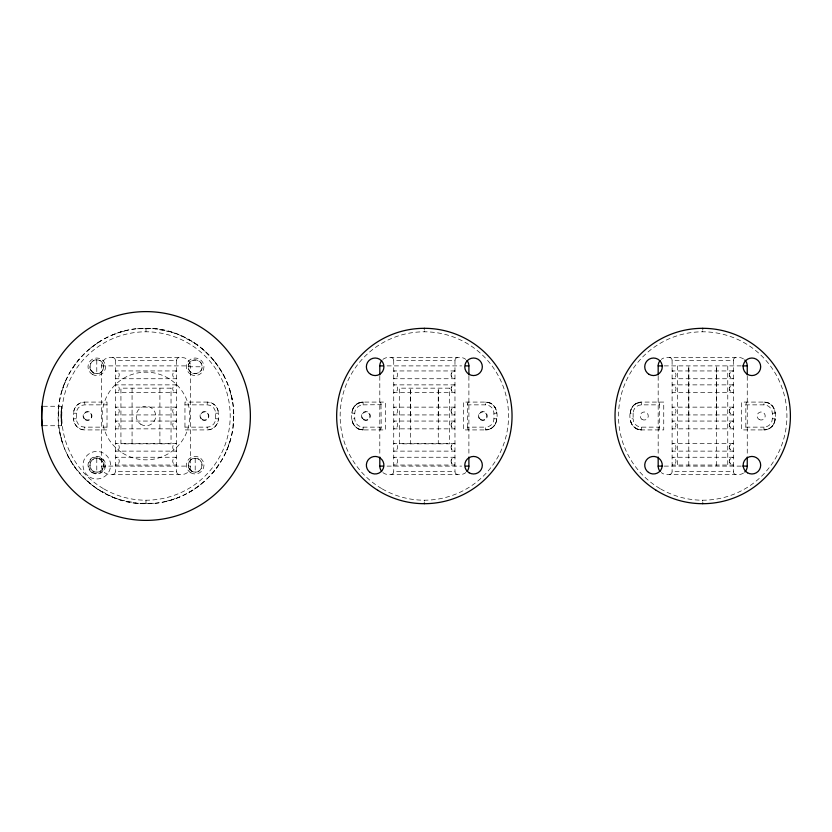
<?xml version="1.0" encoding="UTF-8"?>
<svg xmlns="http://www.w3.org/2000/svg" width="832" height="832" viewBox="0 0 832 832"><rect width="100%" height="100%" fill="white"/><g stroke="black" fill="none" stroke-linecap="round" stroke-linejoin="round"><path stroke-width="0.62" stroke-dasharray="4.16 3.12" d="M410.436 416L410.436 388.159L410.436 443.841M438.266 416L438.266 388.159L438.266 443.841M688.792 416L688.792 365.893L688.792 466.107M716.633 416L716.633 365.893L716.633 466.107M61.09 415.282L61.121 418.371M61.121 413.629L61.11 417.914M61.09 415.043L61.11 414.086M58.302 416C57.127 369.138 99.133 327.142 145.985 328.318C194.054 327.028 236.61 371.27 233.615 419.203C233.022 464.901 191.672 504.764 145.985 503.682C95.534 505.18 51.875 456.352 58.833 406.411L58.729 407.41M61.35 409.282L61.37 422.885L61.329 422.365M61.121 413.4L61.173 412.048M354.765 413.213L351.978 413.213C351.842 407.264 357.157 401.95 363.106 402.085L385.382 402.085L385.382 429.915L363.106 429.915C347.703 429.988 347.734 402.033 363.106 402.085L363.106 404.862A8.351 8.351 0 0 0 354.765 413.213L354.765 418.787A8.351 8.351 0 0 0 363.106 427.138L381.222 427.138L380.962 403.822M493.938 418.787L496.725 418.787C496.86 424.736 491.535 430.05 485.586 429.915L463.32 429.915L463.32 402.085L485.586 402.085C500.999 402.012 500.968 429.967 485.586 429.915L485.586 427.138A8.351 8.351 0 0 0 493.938 418.787L493.938 413.213A8.351 8.351 0 0 0 485.586 404.862L467.48 404.862L467.48 427.138L468.104 429.915L467.49 427.138L485.586 427.138M658.965 429.915L659.589 427.138L659.589 404.862L641.472 404.862A8.351 8.351 0 0 0 633.121 413.213L630.344 413.213C630.209 407.264 635.523 401.95 641.472 402.085L663.749 402.085L663.749 429.915L641.472 429.915C627.827 429.957 625.903 407.566 637.374 402.865M772.304 418.787L775.091 418.787C775.226 424.736 769.902 430.05 763.953 429.915L741.686 429.915L741.686 402.085L763.953 402.085C779.366 402.012 779.334 429.967 763.953 429.915L763.953 427.138A8.351 8.351 0 0 0 772.304 418.787L772.304 413.213A8.351 8.351 0 0 0 763.953 404.862L745.836 404.862L745.836 427.138L746.46 429.915M43.285 406.255L61.651 406.255L61.162 412.266L61.225 411.195M233.667 416L233.147 425.589L233.251 424.59M61.214 411.403L61.329 409.635M61.298 409.999L61.37 409.115M61.225 411.091L61.651 406.255M61.422 408.47L61.474 407.909M61.464 408.034L61.568 407.004M746.46 402.085L745.836 404.862M188.24 366.787C188.011 357.895 202.374 357.895 202.155 366.787C202.374 375.679 188.011 375.679 188.24 366.787L202.155 366.787A6.958 6.958 0 0 0 191.714 360.766A6.958 6.958 0 0 0 191.714 372.819A6.958 6.958 0 0 0 202.155 366.787M381.212 427.138L380.598 429.915L381.222 427.138M62.078 390.551L65.291 381.711L64.979 382.45M229.892 441.449L226.689 450.289L227.001 449.55M451.173 373.984L452.078 372.091M451.173 387.899L452.078 386.006M451.173 410.166L452.078 408.283M451.173 424.091L452.078 422.198M451.173 446.358L452.078 444.465M451.173 460.273L452.078 458.39M730.288 372.424L729.539 373.984M729.539 387.899L730.444 386.006M729.539 410.166L730.444 408.283M729.539 424.091L730.444 422.198M729.539 446.358L730.444 444.465M729.539 460.273L730.444 458.39M73.081 367.286L78.593 359.913L78.208 360.37M218.889 464.714L213.387 472.087L213.772 471.63M90.355 348.223L97.604 342.867M194.366 489.133L201.614 483.777M97.271 343.096L103.074 339.539M188.906 492.461L194.698 488.904M357.022 403.894L361.088 402.272M635.378 403.894L641.472 402.085L641.472 404.862M112.434 334.994L120.723 332.03M171.246 499.97L179.546 497.006M120.536 332.093L126.922 330.408M165.048 501.592L171.444 499.907M96.782 359.83C87.89 359.611 87.89 373.974 96.782 373.755C105.674 373.974 105.674 359.611 96.782 359.83L96.782 373.755M96.782 458.245C87.89 458.026 87.89 472.389 96.782 472.17C105.674 472.389 105.674 458.026 96.782 458.245L96.782 472.17M195.198 458.245C186.306 458.026 186.306 472.389 195.198 472.17C204.09 472.389 204.09 458.026 195.198 458.245L195.198 472.17M359.008 402.865L363.106 402.085A11.138 11.138 0 0 0 351.978 413.213M137.394 328.734L154.586 328.734L171.246 332.03M120.723 499.97L137.394 503.266L154.586 503.266M112.58 357.542A2.787 2.787 0 0 1 115.367 360.329L176.602 360.329A2.787 2.787 0 0 1 179.39 357.542M390.946 357.542A2.787 2.787 0 0 1 393.734 360.329L454.969 360.329A2.787 2.787 0 0 1 457.756 357.542M669.313 357.542A2.787 2.787 0 0 1 672.1 360.329L733.335 360.329A2.787 2.787 0 0 1 736.122 357.542M101.452 365.893L190.528 365.893L190.528 466.107A8.351 8.351 0 0 1 182.177 474.458L109.803 474.458A8.351 8.351 0 0 1 101.452 466.107L101.452 365.893A8.351 8.351 0 0 1 109.803 357.542L182.177 357.542A8.351 8.351 0 0 1 190.528 365.893M387.078 365.893L461.625 365.893M664.269 365.893L741.166 365.893M107.016 427.138L84.75 427.138A8.351 8.351 0 0 1 76.398 418.787L76.398 413.213A8.351 8.351 0 0 1 84.75 404.862L107.016 404.862M184.954 404.862L207.23 404.862A8.351 8.351 0 0 1 215.582 413.213L215.582 418.787A8.351 8.351 0 0 1 207.23 427.138L184.954 427.138M363.106 404.862L381.181 404.695M76.398 413.213L73.611 413.213C71.791 420.659 76.263 430.154 84.75 429.915L107.016 429.915L107.016 402.085L84.75 402.085C78.801 401.95 73.476 407.264 73.611 413.213A11.138 11.138 0 0 1 84.75 402.085L84.75 404.862M215.582 413.213L218.358 413.213C220.178 420.659 215.706 430.154 207.23 429.915L184.954 429.915L184.954 402.085L207.23 402.085C213.179 401.95 218.494 407.264 218.358 413.213A11.138 11.138 0 0 0 207.23 402.085L207.23 404.862M493.938 413.213L496.725 413.213C496.818 407.264 491.546 401.991 485.586 402.085L485.586 404.862M772.304 413.213L775.091 413.213C775.174 407.264 769.902 401.991 763.953 402.085L763.953 404.862M76.398 418.787L73.611 418.787A11.138 11.138 0 0 0 84.75 429.915L84.75 427.138M215.582 418.787L218.358 418.787A11.138 11.138 0 0 1 207.23 429.915L207.23 427.138M363.106 427.138L363.106 429.915C357.157 430.009 351.884 424.736 351.978 418.787L354.765 418.787M641.472 427.138L641.472 429.915C635.523 430.009 630.25 424.736 630.344 418.787L633.121 418.787A8.351 8.351 0 0 0 641.472 427.138L659.589 427.138M43.285 425.745L61.651 425.745L61.121 418.6M745.836 427.138L763.953 427.138M101.452 466.107L190.528 466.107M387.078 466.107L461.625 466.107M664.269 466.107L741.166 466.107M112.58 474.458A2.787 2.787 0 0 0 115.367 471.671L176.602 471.671A2.787 2.787 0 0 0 179.39 474.458M390.946 474.458A2.787 2.787 0 0 0 393.734 471.671L454.969 471.671A2.787 2.787 0 0 0 457.756 474.458M669.313 474.458A2.787 2.787 0 0 0 672.1 471.671L733.335 471.671A2.787 2.787 0 0 0 736.122 474.458M637.374 429.135L641.472 429.915A11.138 11.138 0 0 1 630.344 418.787M489.694 402.865L485.586 402.085A11.138 11.138 0 0 1 496.725 413.213M359.008 429.135L363.106 429.915A11.138 11.138 0 0 1 351.978 418.787M171.444 332.093L177.31 334.1M114.66 497.9L120.536 499.907M179.546 334.994L194.366 342.867M112.434 497.006L97.604 489.133M194.698 343.096L199.576 346.601M92.394 485.399L97.271 488.904M201.614 348.223L209.113 355.139L207.99 353.995M90.355 483.777L82.867 476.861L83.98 478.005M90.345 369.46L94.12 373.225M188.77 467.875L192.535 471.64M99.445 458.775L103.21 462.54M213.387 359.913L217.298 364.978M74.672 467.022L78.593 472.087M218.889 367.286L223.964 375.908L223.319 374.67M73.081 464.714L68.006 456.092L68.65 457.33M729.539 375.721L730.444 377.603M729.539 389.636L730.288 391.196M729.539 411.902L730.444 413.795M729.539 425.818L730.444 427.71M729.539 448.094L730.444 449.977M729.539 462.01L730.444 463.902M451.173 375.721L452.078 377.603M451.173 389.636L452.078 391.518M451.173 411.902L452.078 413.795M451.173 425.818L452.078 427.71M451.173 448.094L452.078 449.977M451.173 462.01L452.078 463.902M659.589 404.862L658.965 402.085M381.139 404.518L380.64 402.251M229.892 390.551L232.211 400.078L231.982 398.892M62.078 441.449L59.758 431.922L59.987 433.108M61.641 425.693L61.402 423.374M61.225 420.909L61.568 424.996M61.37 422.885L61.246 421.221M61.287 421.803L61.225 420.805M61.235 421.013L61.194 420.389M747.25 376.23L747.25 455.77M733.335 360.329L733.335 471.671M727.771 365.893L727.771 466.107M702.718 330.834L702.718 331.791M702.718 500.209L702.718 501.166M677.664 365.893L677.664 466.107M672.1 360.329L672.1 471.671M658.174 376.23L658.174 455.77M633.121 413.213L633.121 418.787M468.894 376.23L468.894 455.77M454.969 360.329L454.969 471.671M424.351 330.834L424.351 331.791M424.351 500.209L424.351 501.166M393.734 360.329L393.734 471.671M379.808 376.23L379.808 455.77M176.602 360.329L176.602 471.671M159.9 388.159L159.9 443.841M145.985 328.328L145.985 331.791M145.985 500.209L145.985 503.672M132.07 388.159L132.07 443.841M115.367 360.329L115.367 471.671M496.725 418.787A11.138 11.138 0 0 1 485.586 429.915M382.897 359.414A8.351 8.351 0 0 1 388.159 357.542L460.543 357.542A8.351 8.351 0 0 1 465.806 359.414M382.897 472.586A8.351 8.351 0 0 0 388.159 474.458L460.543 474.458A8.351 8.351 0 0 0 465.806 472.586M630.344 413.213A11.138 11.138 0 0 1 641.472 402.085M763.953 402.085A11.138 11.138 0 0 1 775.091 413.213M775.091 418.787A11.138 11.138 0 0 1 763.953 429.915M743.475 358.904A8.351 8.351 0 0 0 738.899 357.542L666.526 357.542A8.351 8.351 0 0 0 661.263 359.414M743.475 473.096A8.351 8.351 0 0 1 738.899 474.458L666.526 474.458A8.351 8.351 0 0 1 661.263 472.586M468.104 402.085L467.49 404.862L468.104 402.085M176.602 370.947L115.367 370.947A3.9 3.9 0 0 1 119.267 374.847A3.9 3.9 0 0 1 115.367 378.747L176.602 378.747A3.9 3.9 0 0 1 172.713 374.847A3.9 3.9 0 0 1 176.602 370.947M454.969 370.947L393.734 370.947A3.9 3.9 0 0 1 397.623 374.847A3.9 3.9 0 0 1 393.734 378.747L454.969 378.747A3.9 3.9 0 0 1 451.069 374.847A3.9 3.9 0 0 1 454.969 370.947M733.335 370.947L672.1 370.947A3.9 3.9 0 0 1 675.99 374.847A3.9 3.9 0 0 1 672.1 378.747L733.335 378.747A3.9 3.9 0 0 1 729.435 374.847A3.9 3.9 0 0 1 733.335 370.947M176.602 384.873L115.367 384.873A3.9 3.9 0 0 1 119.267 388.762A3.9 3.9 0 0 1 115.367 392.662L176.602 392.662A3.9 3.9 0 0 1 172.713 388.762A3.9 3.9 0 0 1 176.602 384.873M454.969 384.873L393.734 384.873A3.9 3.9 0 0 1 397.623 388.762A3.9 3.9 0 0 1 393.734 392.662L454.969 392.662A3.9 3.9 0 0 1 451.069 388.762A3.9 3.9 0 0 1 454.969 384.873M733.335 384.873L672.1 384.873A3.9 3.9 0 0 1 675.99 388.762A3.9 3.9 0 0 1 672.1 392.662L733.335 392.662A3.9 3.9 0 0 1 729.435 388.762A3.9 3.9 0 0 1 733.335 384.873M171.038 388.159L120.931 388.159L120.931 443.841L171.038 443.841L171.038 388.159M449.405 388.159L399.298 388.159L399.298 443.841L449.405 443.841L449.405 388.159M176.602 407.139L115.367 407.139A3.9 3.9 0 0 1 119.267 411.039A3.9 3.9 0 0 1 115.367 414.929L176.602 414.929A3.9 3.9 0 0 1 172.713 411.039A3.9 3.9 0 0 1 176.602 407.139M454.969 407.139L393.734 407.139A3.9 3.9 0 0 1 397.623 411.039A3.9 3.9 0 0 1 393.734 414.929L454.969 414.929A3.9 3.9 0 0 1 451.069 411.039A3.9 3.9 0 0 1 454.969 407.139M733.335 407.139L672.1 407.139A3.9 3.9 0 0 1 675.99 411.039A3.9 3.9 0 0 1 672.1 414.929L733.335 414.929A3.9 3.9 0 0 1 729.435 411.039A3.9 3.9 0 0 1 733.335 407.139M176.602 421.054L115.367 421.054A3.9 3.9 0 0 1 119.267 424.954A3.9 3.9 0 0 1 115.367 428.854L176.602 428.854A3.9 3.9 0 0 1 172.713 424.954A3.9 3.9 0 0 1 176.602 421.054M454.969 421.054L393.734 421.054A3.9 3.9 0 0 1 397.623 424.954A3.9 3.9 0 0 1 393.734 428.854L454.969 428.854A3.9 3.9 0 0 1 451.069 424.954A3.9 3.9 0 0 1 454.969 421.054M733.335 421.054L672.1 421.054A3.9 3.9 0 0 1 675.99 424.954A3.9 3.9 0 0 1 672.1 428.854L733.335 428.854A3.9 3.9 0 0 1 729.435 424.954A3.9 3.9 0 0 1 733.335 421.054M176.602 443.331L115.367 443.331A3.9 3.9 0 0 1 119.267 447.221A3.9 3.9 0 0 1 115.367 451.121L176.602 451.121A3.9 3.9 0 0 1 172.713 447.221A3.9 3.9 0 0 1 176.602 443.331M454.969 443.331L393.734 443.331A3.9 3.9 0 0 1 397.623 447.221A3.9 3.9 0 0 1 393.734 451.121L454.969 451.121A3.9 3.9 0 0 1 451.069 447.221A3.9 3.9 0 0 1 454.969 443.331M733.335 443.331L672.1 443.331A3.9 3.9 0 0 1 675.99 447.221A3.9 3.9 0 0 1 672.1 451.121L733.335 451.121A3.9 3.9 0 0 1 729.435 447.221A3.9 3.9 0 0 1 733.335 443.331M176.602 457.246L115.367 457.246A3.9 3.9 0 0 1 119.267 461.146A3.9 3.9 0 0 1 115.367 465.036L176.602 465.036A3.9 3.9 0 0 1 172.713 461.146A3.9 3.9 0 0 1 176.602 457.246M454.969 457.246L393.734 457.246A3.9 3.9 0 0 1 397.623 461.146A3.9 3.9 0 0 1 393.734 465.036L454.969 465.036A3.9 3.9 0 0 1 451.069 461.146A3.9 3.9 0 0 1 454.969 457.246M733.335 457.246L672.1 457.246A3.9 3.9 0 0 1 675.99 461.146A3.9 3.9 0 0 1 672.1 465.036L733.335 465.036A3.9 3.9 0 0 1 729.435 461.146A3.9 3.9 0 0 1 733.335 457.246M480.584 419.858A4.451 4.451 0 0 0 487.261 416A4.451 4.451 0 0 0 480.584 412.142A4.451 4.451 0 0 0 480.584 419.858M363.667 419.858A4.451 4.451 0 0 0 370.344 416A4.451 4.451 0 0 0 363.667 412.142A4.451 4.451 0 0 0 363.667 419.858M382.252 488.925A84.209 84.209 0 0 0 508.55 416A84.209 84.209 0 0 0 382.252 343.075A84.209 84.209 0 0 0 382.252 488.925M363.875 419.494A4.035 4.035 0 0 0 369.928 416A4.035 4.035 0 0 0 363.875 412.506A4.035 4.035 0 0 0 363.875 419.494M480.792 419.494A4.035 4.035 0 0 0 486.845 416A4.035 4.035 0 0 0 480.792 412.506A4.035 4.035 0 0 0 480.792 419.494M89.887 477.142A13.78 13.78 0 0 0 110.562 465.213A13.78 13.78 0 0 0 89.887 453.274A13.78 13.78 0 0 0 89.887 477.142M92.674 472.316A8.216 8.216 0 0 0 104.988 465.213A8.216 8.216 0 0 0 92.674 458.099A8.216 8.216 0 0 0 92.674 472.316M99.403 490.287A87.682 87.682 0 0 0 233.615 419.203A87.682 87.682 0 0 0 104.946 338.51A87.682 87.682 0 0 0 99.403 490.287M91.728 472.378A8.767 8.767 0 0 0 105.508 465.993A8.767 8.767 0 0 0 93.09 457.246A8.767 8.767 0 0 0 91.728 472.378M92.394 374.39A8.767 8.767 0 0 0 105.55 366.787A8.767 8.767 0 0 0 92.394 359.195A8.767 8.767 0 0 0 92.394 374.39M190.809 374.39A8.767 8.767 0 0 0 203.965 366.787A8.767 8.767 0 0 0 190.809 359.195A8.767 8.767 0 0 0 190.809 374.39M190.809 472.805A8.767 8.767 0 0 0 203.965 465.213A8.767 8.767 0 0 0 190.809 457.61A8.767 8.767 0 0 0 190.809 472.805M103.886 488.925A84.209 84.209 0 0 0 230.194 416A84.209 84.209 0 0 0 103.886 343.075A84.209 84.209 0 0 0 103.886 488.925M122.689 453.138A43.846 43.846 0 0 0 189.8 417.602A43.846 43.846 0 0 0 125.466 377.26A43.846 43.846 0 0 0 122.689 453.138M93.08 471.099A6.958 6.958 0 0 0 103.73 465.462A6.958 6.958 0 0 0 93.517 459.056A6.958 6.958 0 0 0 93.08 471.099M93.08 372.684A6.958 6.958 0 0 0 103.73 367.047A6.958 6.958 0 0 0 93.517 360.641A6.958 6.958 0 0 0 93.08 372.684M191.495 471.099A6.958 6.958 0 0 0 202.145 465.462A6.958 6.958 0 0 0 191.942 459.056A6.958 6.958 0 0 0 191.495 471.099M140.806 424.258A9.745 9.745 0 0 0 155.719 416.354A9.745 9.745 0 0 0 141.43 407.389A9.745 9.745 0 0 0 140.806 424.258M202.426 419.494A4.035 4.035 0 0 0 208.478 416A4.035 4.035 0 0 0 202.426 412.506A4.035 4.035 0 0 0 202.426 419.494M202.218 419.858A4.451 4.451 0 0 0 208.894 416A4.451 4.451 0 0 0 202.218 412.142A4.451 4.451 0 0 0 202.218 419.858M85.207 419.297A4.035 4.035 0 0 0 91.551 416.364A4.035 4.035 0 0 0 85.831 412.339A4.035 4.035 0 0 0 85.207 419.297M85.301 419.858A4.451 4.451 0 0 0 91.988 416A4.451 4.451 0 0 0 85.301 412.142A4.451 4.451 0 0 0 85.301 419.858M641.93 419.297A4.035 4.035 0 0 0 648.274 416.364A4.035 4.035 0 0 0 642.564 412.339A4.035 4.035 0 0 0 641.93 419.297M759.158 419.494A4.035 4.035 0 0 0 765.211 416A4.035 4.035 0 0 0 759.158 412.506A4.035 4.035 0 0 0 759.158 419.494M660.608 488.925A84.209 84.209 0 0 0 786.916 416A84.209 84.209 0 0 0 660.618 343.075A84.209 84.209 0 0 0 660.608 488.925"/><path stroke-width="1.25" d="M42.047 406.307L41.694 420.378M379.808 374.941L379.808 365.893L382.938 365.893M465.764 365.893L468.894 365.893L468.894 374.941M658.174 374.941L658.174 365.893L662.605 365.893M742.83 365.893L747.25 365.893L747.25 374.941M379.808 457.059L379.808 466.107L382.938 466.107M465.764 466.107L468.894 466.107L468.894 457.059M658.174 457.059L658.174 466.107L662.605 466.107M742.83 466.107L747.25 466.107L747.25 457.059M42.047 425.693L41.922 424.226M41.922 424.237L41.818 422.718M41.735 421.221L41.829 422.885M41.808 422.542L41.766 421.803M41.756 421.616L41.662 419.734M702.718 328.328L702.718 329.098M702.718 502.902L702.718 503.672M424.351 328.328L424.351 329.098M424.351 502.902L424.351 503.672M379.808 365.893A8.351 8.351 0 0 1 381.68 360.63M467.022 360.63A8.351 8.351 0 0 1 468.894 365.893M381.68 471.37A8.351 8.351 0 0 1 379.808 466.107M468.894 466.107A8.351 8.351 0 0 1 467.022 471.37M744.806 359.986A8.351 8.351 0 0 1 747.25 365.893M747.25 466.107A8.351 8.351 0 0 1 744.806 472.014M658.174 365.893A8.351 8.351 0 0 1 660.046 360.63M660.046 471.37A8.351 8.351 0 0 1 658.174 466.107M377.77 490.287A87.682 87.682 0 0 0 511.982 419.203A87.682 87.682 0 0 0 383.313 338.51A87.682 87.682 0 0 0 377.77 490.287M370.094 472.378A8.767 8.767 0 0 0 383.874 465.993A8.767 8.767 0 0 0 371.457 457.246A8.767 8.767 0 0 0 370.094 472.378M370.76 374.39A8.767 8.767 0 0 0 383.916 366.787A8.767 8.767 0 0 0 370.76 359.195A8.767 8.767 0 0 0 370.76 374.39M469.175 374.39A8.767 8.767 0 0 0 482.331 366.787A8.767 8.767 0 0 0 469.175 359.195A8.767 8.767 0 0 0 469.175 374.39M469.175 472.805A8.767 8.767 0 0 0 482.331 465.213A8.767 8.767 0 0 0 469.175 457.61A8.767 8.767 0 0 0 469.175 472.805M90.522 504.431A104.385 104.385 0 0 0 250.307 419.817A104.385 104.385 0 0 0 97.126 323.752A104.385 104.385 0 0 0 90.522 504.431M656.126 490.287A87.682 87.682 0 0 0 790.338 419.203A87.682 87.682 0 0 0 661.679 338.51A87.682 87.682 0 0 0 656.126 490.287M648.461 472.378A8.767 8.767 0 0 0 662.241 465.993A8.767 8.767 0 0 0 649.823 457.246A8.767 8.767 0 0 0 648.461 472.378M649.126 374.39A8.767 8.767 0 0 0 662.272 366.787A8.767 8.767 0 0 0 649.126 359.195A8.767 8.767 0 0 0 649.126 374.39M747.542 374.39A8.767 8.767 0 0 0 760.687 366.787A8.767 8.767 0 0 0 747.542 359.195A8.767 8.767 0 0 0 747.542 374.39M747.542 472.805A8.767 8.767 0 0 0 760.687 465.213A8.767 8.767 0 0 0 747.542 457.61A8.767 8.767 0 0 0 747.542 472.805"/></g></svg>
